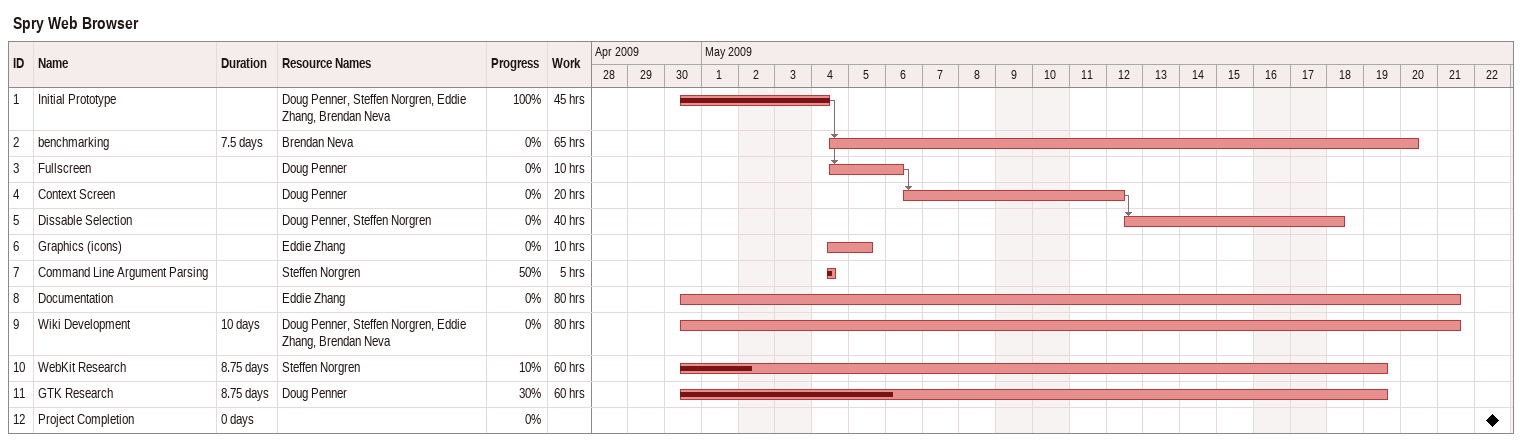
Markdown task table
Spry Web Browser

| ID | Task | Duration | Start | Finish | Predecessors | Resources | % complete | Work (h) |
|---|---|---|---|---|---|---|---|---|
| 1 | Initial Prototype |  | 2009-04-30 | 2009-05-04 |  | Doug Penner, Steffen Norgren, Eddie Zhang, Brendan Neva | 100 | 45 |
| 2 | benchmarking | 7.5d | 2009-05-04 | 2009-05-20 | 1 | Brendan Neva | 0 | 65 |
| 3 | Fullscreen |  | 2009-05-04 | 2009-05-06 | 1 | Doug Penner | 0 | 10 |
| 4 | Context Screen |  | 2009-05-06 | 2009-05-12 | 3 | Doug Penner | 0 | 20 |
| 5 | Dissable Selection |  | 2009-05-12 | 2009-05-18 | 4 | Doug Penner, Steffen Norgren | 0 | 40 |
| 6 | Graphics (icons) |  | 2009-05-04 | 2009-05-05 |  | Eddie Zhang | 0 | 10 |
| 7 | Command Line Argument Parsing |  | 2009-05-04 | 2009-05-04 |  | Steffen Norgren | 50 | 5 |
| 8 | Documentation |  | 2009-04-30 | 2009-05-21 |  | Eddie Zhang | 0 | 80 |
| 9 | Wiki Development | 10d | 2009-04-30 | 2009-05-21 |  | Doug Penner, Steffen Norgren, Eddie Zhang, Brendan Neva | 0 | 80 |
| 10 | WebKit Research | 8.75d | 2009-04-30 | 2009-05-19 |  | Steffen Norgren | 10 | 60 |
| 11 | GTK Research | 8.75d | 2009-04-30 | 2009-05-19 |  | Doug Penner | 30 | 60 |
| 12 | Project Completion | 0d | 2009-05-22 | 2009-05-22 |  |  | 0 |  |
